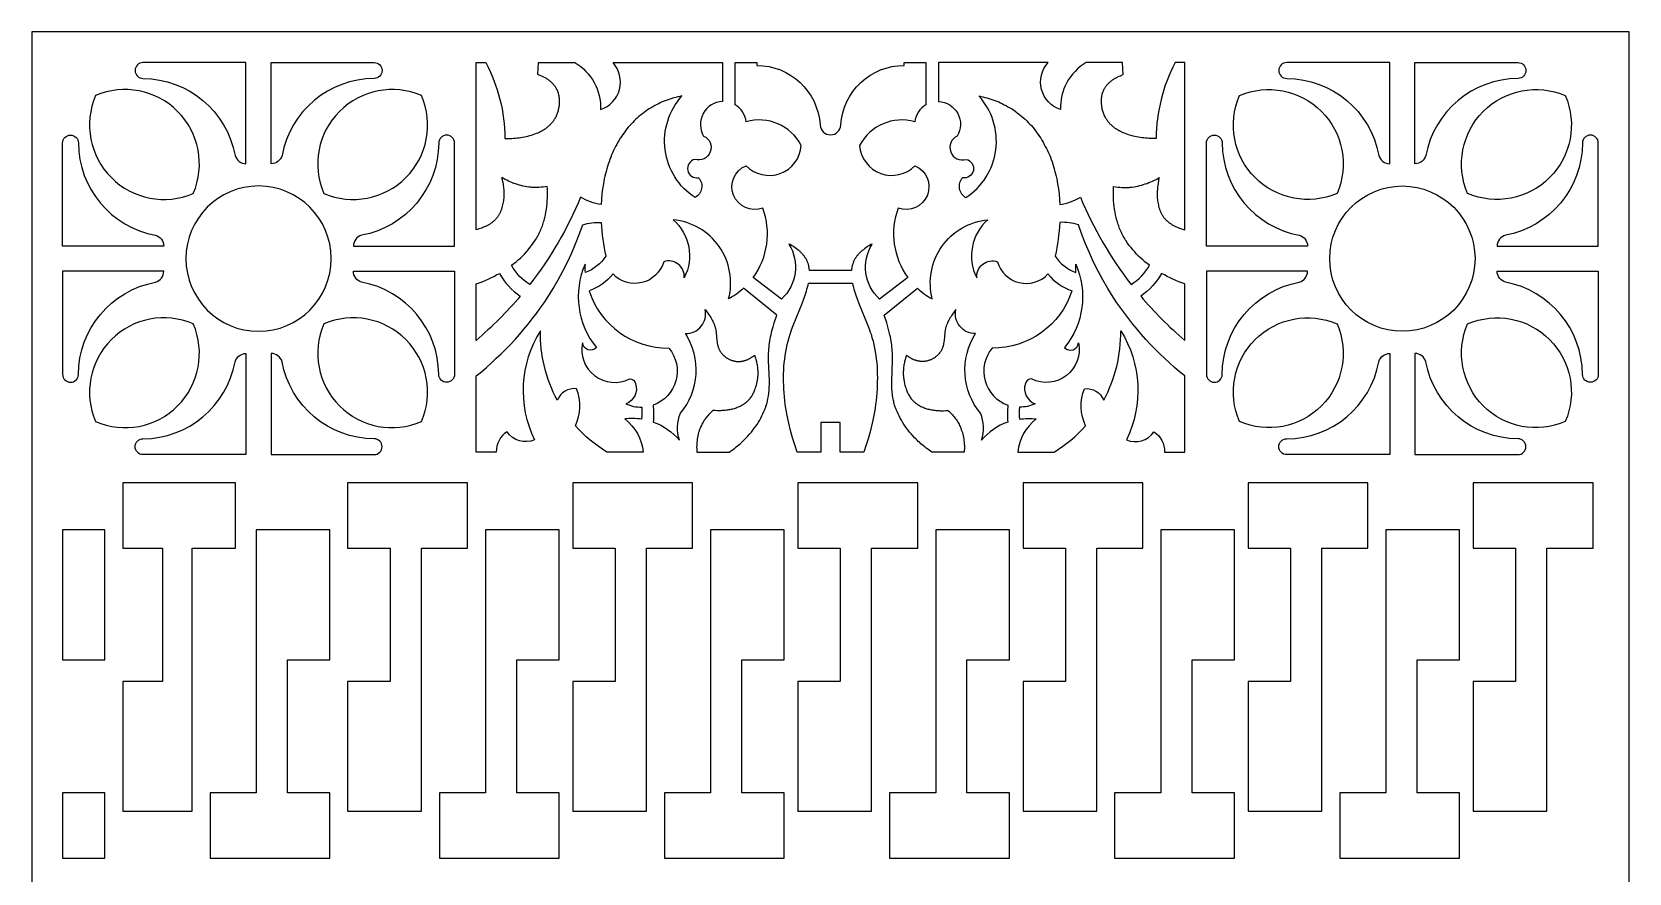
# Model space of a CAD drawing. Extents: x 53 to 1093, y 55 to 2148.
# Drawn here: x 53 to 1093, y 1601 to 2148 of the extents above; entities that cross this region are included whole.
import ezdxf

# ---------------------------------------------------------------- set-up
doc = ezdxf.new("R2010")
doc.units = 0
doc.layers.add('LAYER_01', color=7, linetype='CONTINUOUS')

msp = doc.modelspace()

# ---------------------------------------------------------------- linework, layer by layer
at = {"layer": 'LAYER_01'}
msp.add_line((1020.9, 2128.2), (1020.9, 2128.2), dxfattribs=at)
for points in [[(53.2, 54.9), (1093.2, 54.9), (1093.2, 2148.2), (53.2, 2148.2)], [(551.5, 1874.7), (550, 1879.3), (548.5, 1883.9), (547.2, 1888.7), (546, 1893.5), (545, 1898.4), (544.6, 1900.8), (544.2, 1903.3), (543.8, 1905.7), (543.5, 1908.2), (543.3, 1910.7), (543, 1913.2), (542.9, 1915.6), (542.8, 1918.1), (542.7, 1920.6), (542.7, 1923), (542.7, 1925.5), (542.8, 1927.9), (542.9, 1930.4), (543.1, 1932.8), (543.4, 1935.2), (543.7, 1937.6), (544.1, 1939.9), (544.5, 1942.3), (545, 1944.6), (545.6, 1946.9), (546.2, 1949.2), (546.9, 1951.4), (547.3, 1952.8), (547.8, 1954.3), (548.9, 1957.1), (554.8, 1971.4), (555.9, 1974.4), (556.8, 1976.9), (557.6, 1979.4), (557.9, 1980.7), (558.3, 1982), (558.6, 1983.3), (558.9, 1984.6), (587.6, 1984.6), (587.8, 1983.3), (588.1, 1982), (588.5, 1980.7), (588.9, 1979.4), (589.7, 1976.9), (590.5, 1974.4), (591.7, 1971.4), (597.5, 1957.1), (598.6, 1954.3), (599.1, 1952.8), (599.6, 1951.4), (600.2, 1949.2), (600.9, 1946.9), (601.4, 1944.6), (601.9, 1942.3), (602.4, 1939.9), (602.7, 1937.6), (603, 1935.2), (603.3, 1932.8), (603.5, 1930.4), (603.6, 1927.9), (603.7, 1925.5), (603.8, 1923), (603.7, 1920.6), (603.7, 1918.1), (603.6, 1915.6), (603.4, 1913.2), (603.2, 1910.7), (602.9, 1908.2), (602.6, 1905.7), (602.3, 1903.3), (601.9, 1900.8), (601.4, 1898.4), (600.4, 1893.5), (599.2, 1888.7), (597.9, 1883.9), (596.5, 1879.3), (594.9, 1874.7), (579.6, 1874.7), (579.6, 1893.9), (566.9, 1893.9), (566.9, 1874.7)], [(138.3, 1725.4), (112.3, 1725.4), (112.3, 1640.9), (157.5, 1640.9), (157.5, 1812.2), (185.8, 1812.2), (185.8, 1854.7), (112.3, 1854.7), (112.3, 1812.2), (138.3, 1812.2)], [(286.5, 1725.4), (258.8, 1725.4), (258.8, 1640.9), (306.8, 1640.9), (306.8, 1812.2), (336.9, 1812.2), (336.9, 1854.7), (258.8, 1854.7), (258.8, 1812.2), (286.5, 1812.2)], [(433, 1725.4), (405.4, 1725.4), (405.4, 1640.9), (453.4, 1640.9), (453.4, 1812.2), (483.4, 1812.2), (483.4, 1854.7), (405.4, 1854.7), (405.4, 1812.2), (433, 1812.2)], [(579.6, 1725.4), (552, 1725.4), (552, 1640.9), (600, 1640.9), (600, 1812.2), (630, 1812.2), (630, 1854.7), (552, 1854.7), (552, 1812.2), (579.6, 1812.2)], [(726.2, 1725.4), (698.6, 1725.4), (698.6, 1640.9), (746.6, 1640.9), (746.6, 1812.2), (776.6, 1812.2), (776.6, 1854.7), (698.6, 1854.7), (698.6, 1812.2), (726.2, 1812.2)], [(872.8, 1725.4), (845.2, 1725.4), (845.2, 1640.9), (893.2, 1640.9), (893.2, 1812.2), (923.2, 1812.2), (923.2, 1854.7), (845.2, 1854.7), (845.2, 1812.2), (872.8, 1812.2)], [(1019.3, 1725.4), (991.7, 1725.4), (991.7, 1640.9), (1039.7, 1640.9), (1039.7, 1812.2), (1069.8, 1812.2), (1069.8, 1854.7), (991.7, 1854.7), (991.7, 1812.2), (1019.3, 1812.2)], [(73.2, 1739.5), (100.6, 1739.5), (100.6, 1824.1), (73.2, 1824.1)], [(219.6, 1739.5), (247.2, 1739.5), (247.2, 1824.1), (199.2, 1824.1), (199.2, 1652.8), (169.2, 1652.8), (169.2, 1610.3), (247.2, 1610.3), (247.2, 1652.8), (219.6, 1652.8)], [(368.9, 1739.5), (396.5, 1739.5), (396.5, 1824.1), (348.5, 1824.1), (348.5, 1652.8), (318.5, 1652.8), (318.5, 1610.3), (396.5, 1610.3), (396.5, 1652.8), (368.9, 1652.8)], [(515.5, 1739.5), (543.1, 1739.5), (543.1, 1824.1), (495.1, 1824.1), (495.1, 1652.8), (465.1, 1652.8), (465.1, 1610.3), (543.1, 1610.3), (543.1, 1652.8), (515.5, 1652.8)], [(662.1, 1739.5), (689.7, 1739.5), (689.7, 1824.1), (641.7, 1824.1), (641.7, 1652.8), (611.7, 1652.8), (611.7, 1610.3), (689.7, 1610.3), (689.7, 1652.8), (662.1, 1652.8)], [(808.7, 1739.5), (836.3, 1739.5), (836.3, 1824.1), (788.3, 1824.1), (788.3, 1652.8), (758.2, 1652.8), (758.2, 1610.3), (836.3, 1610.3), (836.3, 1652.8), (808.7, 1652.8)], [(955.2, 1739.5), (982.8, 1739.5), (982.8, 1824.1), (934.8, 1824.1), (934.8, 1652.8), (904.8, 1652.8), (904.8, 1610.3), (982.8, 1610.3), (982.8, 1652.8), (955.2, 1652.8)], [(73.2, 1652.8), (73.2, 1610.3), (100.6, 1610.3), (100.6, 1652.8)]]:
    msp.add_lwpolyline(points, close=True, dxfattribs=at)
for points in [[(125.5, 2128.2, 0.997628), (125.5, 2117.9, -0.360245), (185.5, 2067.7, 0.326102), (192.6, 2062.3), (192.6, 2128.2)], [(276.1, 2128.2, -0.997628), (276.1, 2117.9, 0.360245), (216.1, 2067.7, -0.326102), (209, 2062.3), (209, 2128.2)], [(406.7, 2128.2, -0.275845), (423.5, 2097.6, 0.540084), (431.6, 2128.2), (502.9, 2128.2), (502.9, 2102.9, 0.564092), (490.6, 2080.4, -0.94847), (484.9, 2065.2, 0.988128), (487.3, 2053.3, -0.486752), (485, 2040.3, -0.459385), (476.5, 2106.5), (475.2, 2106.2), (473.9, 2105.9), (472.6, 2105.6), (471.3, 2105.3), (470, 2104.9), (468.7, 2104.5), (467.5, 2104), (466.2, 2103.6), (464.9, 2103.1), (463.7, 2102.6), (462.4, 2102), (461.2, 2101.4), (460, 2100.8), (458.8, 2100.2), (457.6, 2099.5), (456.4, 2098.8), (455.2, 2098.1), (454.1, 2097.4), (453, 2096.6), (451.8, 2095.8), (450.7, 2094.9), (449.6, 2094.1), (448.5, 2093.2), (447.5, 2092.2), (446.4, 2091.3), (445.4, 2090.3), (444.4, 2089.3), (443.4, 2088.2), (442.5, 2087.2), (441.5, 2086.1), (440.6, 2085), (439.7, 2083.8), (438.8, 2082.6), (438, 2081.4), (437.1, 2080.2), (436.3, 2079), (435.5, 2077.7), (434.8, 2076.4), (434, 2075), (433.3, 2073.7), (432.6, 2072.3), (431.9, 2070.9), (431.3, 2069.5), (430.7, 2068.1), (430.1, 2066.6), (429.5, 2065.1), (429, 2063.6), (428.5, 2062.1), (428, 2060.6), (427.5, 2059), (427.1, 2057.4), (426.7, 2055.9), (426.3, 2054.3), (425.9, 2052.6), (425.3, 2049.4), (424.8, 2046), (424.4, 2042.7), (424.1, 2039.2), (423.9, 2035.8, -0.099353), (410.5, 2040.6, -0.068257), (377.4, 1983.8, -0.13758), (365.5, 1996.3), (367, 1997.4), (368.5, 1998.6), (369.9, 1999.8), (371.3, 2001), (372.6, 2002.3), (373.9, 2003.6), (375.2, 2005), (376.4, 2006.3), (377.5, 2007.8), (378.6, 2009.2), (379.7, 2010.7), (380.7, 2012.2), (381.2, 2012.9), (381.7, 2013.7), (382.1, 2014.5), (382.6, 2015.3), (383, 2016.1), (383.4, 2016.9), (383.8, 2017.7), (384.2, 2018.5), (384.5, 2019.3), (384.9, 2020.2), (385.2, 2021), (385.6, 2021.9), (385.9, 2022.8), (386.2, 2023.7), (386.4, 2024.6), (386.7, 2025.5), (387.2, 2027.3), (387.6, 2029.1), (387.9, 2030.9), (388.2, 2032.8), (388.5, 2034.6), (388.7, 2036.5), (388.8, 2038.3), (388.9, 2040.2), (388.9, 2042.1), (389, 2043.9), (388.9, 2045.8), (388.8, 2047.6), (387.5, 2047.4), (386.2, 2047.2), (384.8, 2047.1), (383.5, 2047), (382.1, 2046.9), (380.8, 2046.9), (380.1, 2047), (379.4, 2047), (378.7, 2047), (378, 2047.1), (376.8, 2047.2), (375.5, 2047.4), (374.3, 2047.6), (373.1, 2047.8), (371.8, 2048.1), (370.6, 2048.4), (369.4, 2048.8), (368.2, 2049.2), (367, 2049.6), (365.8, 2050.1), (364.7, 2050.6), (363.5, 2051.1), (362.4, 2051.6), (361.3, 2052.2), (360.2, 2052.8), (359.1, 2053.5), (359.3, 2052.6), (359.5, 2051.8), (359.7, 2050.9), (359.8, 2050.1), (360, 2049.2), (360.1, 2048.3), (360.2, 2047.4), (360.3, 2046.5), (360.4, 2045.5), (360.4, 2044.6), (360.5, 2043.7), (360.5, 2042.8), (360.5, 2041.9), (360.4, 2040.9), (360.4, 2040), (360.3, 2039.1), (360.2, 2038.2), (360.1, 2037.3), (359.9, 2036.4), (359.7, 2035.6), (359.5, 2034.7), (359.3, 2033.8), (359.2, 2033.4), (359, 2033), (358.9, 2032.6), (358.7, 2032.2), (358.6, 2031.8), (358.4, 2031.4), (358.3, 2031), (358.1, 2030.6), (357.9, 2030.2), (357.7, 2029.8), (357.5, 2029.5), (357.3, 2029.1), (357.1, 2028.7), (356.8, 2028.4), (356.6, 2028), (356.4, 2027.7), (356.1, 2027.3), (355.8, 2027), (355.6, 2026.7), (355.3, 2026.4), (355, 2026), (354.7, 2025.7), (354.4, 2025.4), (354, 2025.1), (353.7, 2024.8), (353.3, 2024.5), (353, 2024.2), (352.6, 2023.9), (352.2, 2023.7), (351.9, 2023.4), (351.5, 2023.2), (351.1, 2022.9), (350.7, 2022.7), (350.3, 2022.4), (349.9, 2022.2), (349.5, 2022), (348.6, 2021.6), (347.8, 2021.2), (346.9, 2020.8), (346.1, 2020.5), (345.2, 2020.2), (344.3, 2019.9), (343.4, 2019.6), (342.5, 2019.4), (342.5, 2128.2), (348.8, 2128.2, -0.118896), (361.2, 2078.9), (363.4, 2078.9), (364.5, 2078.9), (365.7, 2078.9), (366.9, 2079), (368, 2079.1), (369.2, 2079.2), (370.4, 2079.3), (371.5, 2079.5), (372.7, 2079.7), (373.9, 2079.9), (375.1, 2080.1), (376.2, 2080.4), (377.4, 2080.7), (378.5, 2081), (379.6, 2081.4), (380.7, 2081.8), (381.8, 2082.2), (382.9, 2082.6), (383.4, 2082.9), (383.9, 2083.1), (384.4, 2083.4), (385, 2083.7), (385.5, 2083.9), (385.9, 2084.2), (386.4, 2084.5), (386.9, 2084.8), (387.4, 2085.1), (387.8, 2085.4), (388.3, 2085.8), (388.7, 2086.1), (389.2, 2086.5), (389.6, 2086.8), (390, 2087.2), (390.4, 2087.6), (390.8, 2087.9), (391.2, 2088.3), (391.6, 2088.7), (391.9, 2089.2), (392.3, 2089.6), (392.6, 2090), (393, 2090.5), (393.3, 2090.9), (393.6, 2091.4), (393.9, 2091.9), (394.2, 2092.4), (394.5, 2093), (394.8, 2093.6), (395, 2094.2), (395.3, 2094.8), (395.5, 2095.4), (395.7, 2096), (395.9, 2096.6), (396.1, 2097.3), (396.2, 2097.9), (396.4, 2098.5), (396.5, 2099.2), (396.6, 2099.8), (396.7, 2100.5), (396.7, 2101.1), (396.8, 2101.8), (396.8, 2102.4), (396.8, 2103.1), (396.8, 2103.7), (396.8, 2104.4), (396.7, 2105), (396.6, 2105.7), (396.5, 2106.3), (396.5, 2106.6), (396.4, 2106.9), (396.3, 2107.2), (396.3, 2107.5), (396.2, 2107.8), (396.1, 2108.2), (396, 2108.5), (395.9, 2108.8), (395.8, 2109), (395.7, 2109.3), (395.6, 2109.6), (395.5, 2109.9), (395.4, 2110.2), (395.2, 2110.5), (395.1, 2110.8), (394.9, 2111), (394.8, 2111.3), (394.6, 2111.6), (394.4, 2112), (394.2, 2112.4), (393.9, 2112.7), (393.6, 2113.1), (393.3, 2113.5), (393, 2113.8), (392.7, 2114.2), (392.4, 2114.5), (392, 2114.9), (391.7, 2115.2), (391.4, 2115.5), (391, 2115.8), (390.6, 2116.1), (390.3, 2116.4), (389.9, 2116.7), (389.5, 2117), (389.1, 2117.2), (388.7, 2117.5), (388.3, 2117.8), (387.9, 2118), (387.5, 2118.3), (387, 2118.5), (386.2, 2118.9), (385.3, 2119.3), (384.5, 2119.7), (383.6, 2120.1), (382.7, 2120.4), (383.1, 2128.2)], [(525.2, 2126.4, -0.39682), (566.4, 2087.6, 0.941966), (580, 2087.6, -0.39682), (621.2, 2126.4), (621.2, 2128.2), (635.4, 2128.2), (635.4, 2100.8, 0.234565), (628.1, 2089.7, 0.355109), (592.2, 2074.3, 0.647184), (628.2, 2061.1, -0.982849), (617.3, 2033.5, 0.252087), (623.6, 1988.3), (605.1, 1974.3, -0.363304), (600.4, 2010.1), (599.5, 2009.7), (598.7, 2009.2), (597.8, 2008.7), (597, 2008.2), (596.2, 2007.6), (595.4, 2007), (594.6, 2006.4), (593.8, 2005.8), (593.4, 2005.5), (593.1, 2005.2), (592.7, 2004.8), (592.4, 2004.5), (592, 2004.2), (591.7, 2003.8), (591.4, 2003.5), (591, 2003.1), (590.7, 2002.7), (590.4, 2002.4), (590.1, 2002), (589.9, 2001.6), (589.6, 2001.2), (589.4, 2000.8), (589.1, 2000.4), (588.9, 2000), (588.7, 1999.6), (588.5, 1999.2), (588.3, 1998.7), (588.1, 1998.3), (587.9, 1997.9), (587.8, 1997.4), (587.7, 1997), (587.5, 1996.5), (587.4, 1996.1), (587.3, 1995.6), (587.2, 1995.2), (587.1, 1994.7), (587.1, 1994.2), (587, 1993.8), (587, 1993.3), (586.9, 1992.8), (559.5, 1992.8), (559.5, 1993.3), (559.4, 1993.8), (559.4, 1994.2), (559.3, 1994.7), (559.2, 1995.2), (559.1, 1995.6), (559, 1996.1), (558.9, 1996.5), (558.8, 1997), (558.6, 1997.4), (558.5, 1997.9), (558.3, 1998.3), (558.1, 1998.7), (558, 1999.2), (557.8, 1999.6), (557.5, 2000), (557.3, 2000.4), (557.1, 2000.8), (556.8, 2001.2), (556.6, 2001.6), (556.3, 2002), (556, 2002.4), (555.7, 2002.7), (555.4, 2003.1), (555.1, 2003.5), (554.8, 2003.8), (554.4, 2004.2), (554.1, 2004.5), (553.7, 2004.8), (553.4, 2005.2), (553, 2005.5), (552.6, 2005.8), (551.9, 2006.4), (551.1, 2007), (550.3, 2007.6), (549.4, 2008.2), (548.6, 2008.7), (547.8, 2009.2), (546.9, 2009.7), (546.1, 2010.1, -0.363304), (541.3, 1974.3), (522.9, 1988.3, 0.252087), (529.1, 2033.5, -0.982849), (518.2, 2061.1, 0.647184), (554.2, 2074.3, 0.355109), (518.3, 2089.7, 0.234565), (511.1, 2100.8), (511.1, 2128.2), (525.2, 2128.2)], [(655.8, 2080.4, 0.94847), (661.6, 2065.2, -0.988128), (659.1, 2053.3, 0.486752), (661.4, 2040.3, 0.459385), (669.9, 2106.5), (671.2, 2106.2), (672.5, 2105.9), (673.8, 2105.6), (675.1, 2105.3), (676.4, 2104.9), (677.7, 2104.5), (679, 2104), (680.2, 2103.6), (681.5, 2103.1), (682.8, 2102.6), (684, 2102), (685.2, 2101.4), (686.4, 2100.8), (687.6, 2100.2), (688.8, 2099.5), (690, 2098.8), (691.2, 2098.1), (692.3, 2097.4), (693.5, 2096.6), (694.6, 2095.8), (695.7, 2094.9), (696.8, 2094.1), (697.9, 2093.2), (698.9, 2092.2), (700, 2091.3), (701, 2090.3), (702, 2089.3), (703, 2088.2), (704, 2087.2), (704.9, 2086.1), (705.8, 2085), (706.7, 2083.8), (707.6, 2082.6), (708.5, 2081.4), (709.3, 2080.2), (710.1, 2079), (710.9, 2077.7), (711.7, 2076.4), (712.4, 2075), (713.1, 2073.7), (713.8, 2072.3), (714.5, 2070.9), (715.1, 2069.5), (715.8, 2068.1), (716.4, 2066.6), (716.9, 2065.1), (717.5, 2063.6), (718, 2062.1), (718.5, 2060.6), (718.9, 2059), (719.4, 2057.4), (719.8, 2055.9), (720.1, 2054.3), (720.5, 2052.6), (721.1, 2049.4), (721.6, 2046), (722.1, 2042.7), (722.4, 2039.2), (722.6, 2035.8, 0.099353), (736, 2040.6, 0.068257), (769, 1983.8, 0.13758), (780.9, 1996.3), (779.4, 1997.4), (778, 1998.6), (776.5, 1999.8), (775.2, 2001), (773.8, 2002.3), (772.5, 2003.6), (771.3, 2005), (770.1, 2006.3), (768.9, 2007.8), (767.8, 2009.2), (766.7, 2010.7), (765.7, 2012.2), (765.2, 2012.9), (764.8, 2013.7), (764.3, 2014.5), (763.9, 2015.3), (763.4, 2016.1), (763, 2016.9), (762.6, 2017.7), (762.3, 2018.5), (761.9, 2019.3), (761.5, 2020.2), (761.2, 2021), (760.9, 2021.9), (760.6, 2022.8), (760.3, 2023.7), (760, 2024.6), (759.7, 2025.5), (759.3, 2027.3), (758.9, 2029.1), (758.5, 2030.9), (758.2, 2032.8), (758, 2034.6), (757.8, 2036.5), (757.6, 2038.3), (757.5, 2040.2), (757.5, 2042.1), (757.5, 2043.9), (757.5, 2045.8), (757.6, 2047.6), (758.9, 2047.4), (760.3, 2047.2), (761.6, 2047.1), (763, 2047), (764.3, 2046.9), (765.7, 2046.9), (766.4, 2047), (767, 2047), (767.7, 2047), (768.4, 2047.1), (769.6, 2047.2), (770.9, 2047.4), (772.1, 2047.6), (773.4, 2047.8), (774.6, 2048.1), (775.8, 2048.4), (777, 2048.8), (778.2, 2049.2), (779.4, 2049.6), (780.6, 2050.1), (781.8, 2050.6), (782.9, 2051.1), (784.1, 2051.6), (785.2, 2052.2), (786.3, 2052.8), (787.3, 2053.5), (787.1, 2052.6), (786.9, 2051.8), (786.8, 2050.9), (786.6, 2050.1), (786.5, 2049.2), (786.3, 2048.3), (786.2, 2047.4), (786.1, 2046.5), (786.1, 2045.5), (786, 2044.6), (786, 2043.7), (786, 2042.8), (786, 2041.9), (786, 2040.9), (786, 2040), (786.1, 2039.1), (786.2, 2038.2), (786.4, 2037.3), (786.5, 2036.4), (786.7, 2035.6), (786.9, 2034.7), (787.1, 2033.8), (787.3, 2033.4), (787.4, 2033), (787.5, 2032.6), (787.7, 2032.2), (787.8, 2031.8), (788, 2031.4), (788.2, 2031), (788.4, 2030.6), (788.5, 2030.2), (788.7, 2029.8), (788.9, 2029.5), (789.2, 2029.1), (789.4, 2028.7), (789.6, 2028.4), (789.8, 2028), (790.1, 2027.7), (790.3, 2027.3), (790.6, 2027), (790.9, 2026.7), (791.1, 2026.4), (791.4, 2026), (791.8, 2025.7), (792.1, 2025.4), (792.4, 2025.1), (792.8, 2024.8), (793.1, 2024.5), (793.5, 2024.2), (793.8, 2023.9), (794.2, 2023.7), (794.6, 2023.4), (795, 2023.2), (795.3, 2022.9), (795.7, 2022.7), (796.1, 2022.4), (796.5, 2022.2), (797, 2022), (797.8, 2021.6), (798.6, 2021.2), (799.5, 2020.8), (800.4, 2020.5), (801.2, 2020.2), (802.1, 2019.9), (803, 2019.6), (803.9, 2019.4), (803.9, 2128.2), (797.6, 2128.2, 0.118896), (785.3, 2078.9), (783, 2078.9), (781.9, 2078.9), (780.7, 2078.9), (779.6, 2079), (778.4, 2079.1), (777.2, 2079.2), (776.1, 2079.3), (774.9, 2079.5), (773.7, 2079.7), (772.5, 2079.9), (771.4, 2080.1), (770.2, 2080.4), (769.1, 2080.7), (767.9, 2081), (766.8, 2081.4), (765.7, 2081.8), (764.6, 2082.2), (763.5, 2082.6), (763, 2082.9), (762.5, 2083.1), (762, 2083.4), (761.5, 2083.7), (761, 2083.9), (760.5, 2084.2), (760, 2084.5), (759.5, 2084.8), (759.1, 2085.1), (758.6, 2085.4), (758.1, 2085.8), (757.7, 2086.1), (757.3, 2086.5), (756.8, 2086.8), (756.4, 2087.2), (756, 2087.6), (755.6, 2087.9), (755.2, 2088.3), (754.9, 2088.7), (754.5, 2089.2), (754.1, 2089.6), (753.8, 2090), (753.5, 2090.5), (753.2, 2090.9), (752.9, 2091.4), (752.6, 2091.9), (752.2, 2092.4), (752, 2093), (751.7, 2093.6), (751.4, 2094.2), (751.2, 2094.8), (750.9, 2095.4), (750.7, 2096), (750.5, 2096.6), (750.4, 2097.3), (750.2, 2097.9), (750.1, 2098.5), (749.9, 2099.2), (749.8, 2099.8), (749.8, 2100.5), (749.7, 2101.1), (749.6, 2101.8), (749.6, 2102.4), (749.6, 2103.1), (749.6, 2103.7), (749.7, 2104.4), (749.7, 2105), (749.8, 2105.7), (749.9, 2106.3), (750, 2106.6), (750, 2106.9), (750.1, 2107.2), (750.2, 2107.5), (750.2, 2107.8), (750.3, 2108.2), (750.4, 2108.5), (750.5, 2108.8), (750.6, 2109), (750.7, 2109.3), (750.8, 2109.6), (751, 2109.9), (751.1, 2110.2), (751.2, 2110.5), (751.3, 2110.8), (751.5, 2111), (751.6, 2111.3), (751.8, 2111.6), (752, 2112), (752.3, 2112.4), (752.5, 2112.7), (752.8, 2113.1), (753.1, 2113.5), (753.4, 2113.8), (753.7, 2114.2), (754.1, 2114.5), (754.4, 2114.9), (754.7, 2115.2), (755.1, 2115.5), (755.4, 2115.8), (755.8, 2116.1), (756.2, 2116.4), (756.6, 2116.7), (756.9, 2117), (757.3, 2117.2), (757.7, 2117.5), (758.1, 2117.8), (758.6, 2118), (759, 2118.3), (759.4, 2118.5), (760.2, 2118.9), (761.1, 2119.3), (762, 2119.7), (762.8, 2120.1), (763.7, 2120.4), (763.3, 2128.2), (739.7, 2128.2, 0.275845), (723, 2097.6, -0.540084), (714.9, 2128.2), (643.6, 2128.2), (643.6, 2102.9, -0.564092)], [(870.3, 2128.2, 0.997628), (870.3, 2117.9, -0.360245), (930.3, 2067.7, 0.326102), (937.4, 2062.3), (937.4, 2128.2)], [(1020.9, 2128.2, -0.997628), (1020.9, 2117.9, 0.360245), (960.9, 2067.7, -0.326102), (953.8, 2062.3), (953.8, 2128.2)], [(158.3, 2043.1, 0.678765), (94.7, 2106.7, 0.678765)], [(243.3, 2043.1, 0.678765), (306.9, 2106.7, 0.678765)], [(903.1, 2043.1, -0.678765), (839.5, 2106.7, -0.678765)], [(988.1, 2043.1, -0.678765), (1051.7, 2106.7, -0.678765)], [(73.2, 2075.9, -0.997628), (83.5, 2075.9, 0.360245), (133.7, 2015.8, -0.326102), (139.1, 2008.8), (73.2, 2008.8)], [(328.4, 2075.9, 0.997628), (318.1, 2075.9, -0.360245), (267.9, 2015.8, 0.326102), (262.5, 2008.8), (328.4, 2008.8)], [(818, 2075.9, -0.997628), (828.3, 2075.9, 0.360245), (878.5, 2015.8, -0.326102), (883.9, 2008.8), (818, 2008.8)], [(1073.2, 2075.9, 0.997628), (1062.9, 2075.9, -0.360245), (1012.7, 2015.8, 0.326102), (1007.3, 2008.8), (1073.2, 2008.8)], [(342.5, 1924.3), (345.9, 1927), (349.2, 1929.8), (352.4, 1932.7), (355.6, 1935.7), (358.8, 1938.7), (361.9, 1941.7), (364.9, 1944.8), (367.8, 1948), (370.7, 1951.3), (373.6, 1954.6), (376.3, 1957.9), (379, 1961.3), (381.7, 1964.8), (384.2, 1968.3), (386.7, 1971.9), (389.1, 1975.5), (392.6, 1981.1), (395.9, 1986.8), (399, 1992.5), (401.9, 1998.4), (404.7, 2004.3), (407.2, 2010.3), (409.6, 2016.4), (411.9, 2022.6, -0.086432), (423.9, 2024.2, 0.039157), (426.9, 2002.2, -0.153348), (413.6, 1991.5, -0.025688), (413.4, 1997, 0.28085), (420.8, 1942.7, -0.642733), (411.7, 1945.8, 0.629811), (442.3, 1922.3, -0.363023), (446.3, 1919.2, -0.402809), (440, 1906.1, 0.113354), (450.3, 1903.9, -0.025939), (450.2, 1896.1, 0.069099), (439.2, 1896.2, -0.206522), (451.3, 1874.7), (427.5, 1874.7, -0.07393), (407.1, 1891.8, 0.210134), (407.8, 1915.9, 0.336807), (395.4, 1908.5, -0.131033), (384.3, 1953.7, 0.259959), (380.5, 1882.6, -0.35958), (362.6, 1887.9, 0.256965), (355.6, 1874.7), (342.5, 1874.7)], [(506.9, 1974.4, 0.460369), (470.8, 2025.9, -0.342876), (478, 1988.2, 0.531281), (464.6, 1998.6, -0.58307), (431.6, 1990.6, -0.140169), (416, 1979.6, 0.329776), (468, 1942.4, -0.522557), (457.7, 1905.2, -0.03112), (457.8, 1894.2, -0.131593), (474.9, 1882.4, -0.186173), (475.5, 1899.9, 0.327064), (478.8, 1951.8, 0.487484), (491.6, 1967.5), (492.7, 1966), (493.7, 1964.5), (494.3, 1963.7), (494.8, 1963), (495.3, 1962.2), (495.7, 1961.4), (496.2, 1960.6), (496.6, 1959.8), (497, 1958.9), (497.2, 1958.5), (497.4, 1958.1), (497.5, 1957.7), (497.7, 1957.3), (497.8, 1956.8), (498, 1956.4), (498.1, 1956), (498.2, 1955.5), (498.4, 1955.1), (498.5, 1954.6), (498.5, 1954.2), (498.6, 1953.8), (498.7, 1953), (498.8, 1952.2), (499.3, 1947.3), (499.4, 1946.5), (499.5, 1945.7), (499.5, 1945.3), (499.6, 1944.9), (499.7, 1944.5), (499.8, 1944.1), (499.9, 1943.7), (500, 1943.3), (500.1, 1942.9), (500.3, 1942.6), (500.4, 1942.2), (500.6, 1941.8), (500.7, 1941.5), (500.9, 1941.1), (501.1, 1940.8), (501.2, 1940.5), (501.4, 1940.2), (501.6, 1939.9), (501.9, 1939.6), (502.1, 1939.3), (502.3, 1939), (502.6, 1938.7), (502.8, 1938.4), (503.1, 1938.1), (503.3, 1937.8), (503.6, 1937.6), (503.9, 1937.3), (504.2, 1937.1), (504.5, 1936.8), (504.8, 1936.6), (505.1, 1936.3), (505.4, 1936.1), (505.7, 1935.9), (506.1, 1935.7), (506.4, 1935.5), (506.7, 1935.3), (507.1, 1935.1), (507.4, 1935), (507.8, 1934.8), (508.1, 1934.7), (508.5, 1934.5), (508.8, 1934.4), (509.2, 1934.3), (509.6, 1934.2), (509.9, 1934.1), (510.2, 1934), (510.5, 1933.9), (510.8, 1933.9), (511.1, 1933.8), (511.4, 1933.8), (511.7, 1933.7), (512, 1933.7), (512.3, 1933.7), (512.6, 1933.7), (513, 1933.7), (513.3, 1933.6), (513.6, 1933.7), (513.9, 1933.7), (514.2, 1933.7), (514.5, 1933.7), (514.8, 1933.7), (515.1, 1933.8), (515.4, 1933.8), (515.7, 1933.9), (516.1, 1933.9), (516.4, 1934), (516.7, 1934), (517, 1934.1), (517.3, 1934.2), (517.6, 1934.3), (517.9, 1934.4), (518.2, 1934.5), (518.4, 1934.6), (518.7, 1934.7), (519, 1934.8), (519.3, 1934.9), (519.6, 1935.1), (519.9, 1935.2), (520.2, 1935.4), (520.5, 1935.5), (520.8, 1935.7), (521.1, 1935.8), (521.4, 1936), (521.6, 1936.2), (521.9, 1936.4), (522.2, 1936.6), (522.4, 1936.7), (522.7, 1936.9), (523, 1937.2), (523.2, 1937.4), (523.5, 1937.6), (523.7, 1937.8), (524, 1937.1), (524.2, 1936.4), (524.4, 1935.7), (524.6, 1935), (524.8, 1934.3), (525, 1933.6), (525.1, 1932.9), (525.3, 1932.2), (525.4, 1931.5), (525.5, 1930.7), (525.6, 1930), (525.7, 1929.3), (525.7, 1928.5), (525.8, 1927.8), (525.8, 1927.1), (525.8, 1926.3), (525.8, 1925.6), (525.8, 1925), (525.8, 1924.3), (525.7, 1923.6), (525.6, 1923), (525.6, 1922.3), (525.5, 1921.6), (525.4, 1921), (525.3, 1920.3), (525.1, 1919.6), (525, 1919), (524.8, 1918.3), (524.6, 1917.6), (524.4, 1917), (524.2, 1916.4), (524, 1915.7), (523.8, 1915.1), (523.5, 1914.5), (523.3, 1913.9), (523, 1913.3), (522.7, 1912.7), (522.4, 1912.1), (522.1, 1911.5), (521.7, 1911), (521.4, 1910.4), (521, 1909.9), (520.6, 1909.4), (520.2, 1908.9), (520, 1908.7), (519.8, 1908.4), (519.6, 1908.2), (519.3, 1908), (519.1, 1907.7), (518.9, 1907.5), (518.7, 1907.3), (518.4, 1907.1), (518.2, 1906.9), (517.9, 1906.6), (517.6, 1906.4), (517.3, 1906.2), (517.1, 1906), (516.8, 1905.8), (516.5, 1905.6), (516.2, 1905.4), (515.9, 1905.3), (515.6, 1905.1), (515.3, 1904.9), (515, 1904.7), (514.4, 1904.4), (513.7, 1904.1), (513.1, 1903.8), (512.4, 1903.6), (511.8, 1903.3), (511.1, 1903.1), (510.4, 1902.9), (509.7, 1902.7), (509, 1902.5), (508.3, 1902.4), (507.6, 1902.2), (506.8, 1902.1), (506.1, 1902), (505.4, 1901.9), (504.7, 1901.8), (503.9, 1901.7), (503.2, 1901.7), (502.5, 1901.7), (501.7, 1901.6), (501, 1901.6), (500.3, 1901.6), (499.5, 1901.6), (498.1, 1901.7), (496.7, 1901.8), (496.1, 1901.3), (495.5, 1900.7), (494.9, 1900.1), (494.4, 1899.5), (493.8, 1898.9), (493.3, 1898.3), (492.7, 1897.6), (492.2, 1897), (491.7, 1896.3), (491.3, 1895.6), (490.8, 1894.9), (490.4, 1894.2), (489.9, 1893.5), (489.5, 1892.8), (489.2, 1892), (488.8, 1891.3), (488.6, 1890.8), (488.4, 1890.3), (488.2, 1889.8), (488, 1889.3), (487.8, 1888.8), (487.7, 1888.3), (487.5, 1887.8), (487.3, 1887.3), (487.1, 1886.3), (486.8, 1885.2), (486.6, 1884.2), (486.4, 1883.2), (486.3, 1882.1), (486.2, 1881), (486.1, 1880), (486.1, 1878.9), (486, 1877.9), (486.1, 1876.8), (486.1, 1875.7), (486.2, 1874.7), (507.2, 1874.7), (508.1, 1875.3), (509.1, 1875.9), (510, 1876.6), (510.9, 1877.3), (511.8, 1878), (512.6, 1878.7), (513.5, 1879.4), (514.3, 1880.1), (515.2, 1880.8), (516, 1881.6), (516.8, 1882.4), (517.6, 1883.2), (518.4, 1884), (519.2, 1884.8), (520.7, 1886.5), (521.7, 1887.7), (522.7, 1888.9), (523.6, 1890.2), (524.5, 1891.5), (525.4, 1892.7), (526.3, 1894.1), (527.1, 1895.4), (527.8, 1896.8), (528.6, 1898.2), (529.2, 1899.5), (529.9, 1901), (530.5, 1902.4), (530.7, 1903.1), (531, 1903.8), (531.2, 1904.6), (531.5, 1905.3), (531.7, 1906), (531.9, 1906.8), (532.1, 1907.5), (532.3, 1908.2), (532.5, 1909.3), (532.7, 1910.3), (532.8, 1911.4), (533, 1912.5), (533.1, 1913.5), (533.2, 1914.6), (533.3, 1915.7), (533.3, 1916.8), (533.4, 1918.9), (533.4, 1921.1), (532.9, 1934.2), (532.9, 1936.4), (532.9, 1938.6), (533, 1940.8), (533.1, 1941.9), (533.2, 1943), (533.3, 1944.3), (533.5, 1945.6), (533.7, 1947), (534, 1948.3), (534.2, 1949.6), (534.5, 1950.9), (535.1, 1953.6), (535.9, 1956.2), (536.6, 1958.8), (538.3, 1963.9), (516.6, 1981.3, -0.062002)], [(639.5, 1974.4, -0.460369), (675.7, 2025.9, 0.342876), (668.4, 1988.2, -0.531281), (681.9, 1998.6, 0.58307), (714.8, 1990.6, 0.140169), (730.4, 1979.6, -0.329776), (678.5, 1942.4, 0.522557), (688.7, 1905.2, 0.03112), (688.6, 1894.2, 0.131593), (671.6, 1882.4, 0.186173), (670.9, 1899.9, -0.327064), (667.7, 1951.8, -0.487484), (654.9, 1967.5), (653.8, 1966), (652.7, 1964.5), (652.2, 1963.7), (651.7, 1963), (651.2, 1962.2), (650.7, 1961.4), (650.3, 1960.6), (649.8, 1959.8), (649.4, 1958.9), (649.3, 1958.5), (649.1, 1958.1), (648.9, 1957.7), (648.7, 1957.3), (648.6, 1956.8), (648.5, 1956.4), (648.3, 1956), (648.2, 1955.5), (648.1, 1955.1), (648, 1954.6), (647.9, 1954.2), (647.8, 1953.8), (647.7, 1953), (647.6, 1952.2), (647.2, 1947.3), (647.1, 1946.5), (647, 1945.7), (646.9, 1945.3), (646.8, 1944.9), (646.7, 1944.5), (646.6, 1944.1), (646.5, 1943.7), (646.4, 1943.3), (646.3, 1942.9), (646.2, 1942.6), (646, 1942.2), (645.9, 1941.8), (645.7, 1941.5), (645.6, 1941.1), (645.4, 1940.8), (645.2, 1940.5), (645, 1940.2), (644.8, 1939.9), (644.6, 1939.6), (644.3, 1939.3), (644.1, 1939), (643.9, 1938.7), (643.6, 1938.4), (643.4, 1938.1), (643.1, 1937.8), (642.8, 1937.6), (642.5, 1937.3), (642.2, 1937.1), (641.9, 1936.8), (641.6, 1936.6), (641.3, 1936.3), (641, 1936.1), (640.7, 1935.9), (640.4, 1935.7), (640, 1935.5), (639.7, 1935.3), (639.4, 1935.1), (639, 1935), (638.7, 1934.8), (638.3, 1934.7), (638, 1934.5), (637.6, 1934.4), (637.2, 1934.3), (636.9, 1934.2), (636.6, 1934.1), (636.3, 1934), (636, 1933.9), (635.7, 1933.9), (635.3, 1933.8), (635, 1933.8), (634.7, 1933.7), (634.4, 1933.7), (634.1, 1933.7), (633.8, 1933.7), (633.5, 1933.7), (633.2, 1933.6), (632.9, 1933.7), (632.5, 1933.7), (632.2, 1933.7), (631.9, 1933.7), (631.6, 1933.7), (631.3, 1933.8), (631, 1933.8), (630.7, 1933.9), (630.4, 1933.9), (630.1, 1934), (629.8, 1934), (629.5, 1934.1), (629.2, 1934.2), (628.9, 1934.3), (628.6, 1934.4), (628.3, 1934.5), (628, 1934.6), (627.7, 1934.7), (627.4, 1934.8), (627.1, 1934.9), (626.8, 1935.1), (626.5, 1935.2), (626.2, 1935.4), (625.9, 1935.5), (625.6, 1935.7), (625.4, 1935.8), (625.1, 1936), (624.8, 1936.2), (624.5, 1936.4), (624.3, 1936.6), (624, 1936.7), (623.7, 1936.9), (623.5, 1937.2), (623.2, 1937.4), (623, 1937.6), (622.7, 1937.8), (622.5, 1937.1), (622.2, 1936.4), (622, 1935.7), (621.8, 1935), (621.6, 1934.3), (621.5, 1933.6), (621.3, 1932.9), (621.2, 1932.2), (621, 1931.5), (620.9, 1930.7), (620.8, 1930), (620.8, 1929.3), (620.7, 1928.5), (620.7, 1927.8), (620.6, 1927.1), (620.6, 1926.3), (620.6, 1925.6), (620.6, 1925), (620.7, 1924.3), (620.7, 1923.6), (620.8, 1923), (620.9, 1922.3), (621, 1921.6), (621.1, 1921), (621.2, 1920.3), (621.3, 1919.6), (621.5, 1919), (621.6, 1918.3), (621.8, 1917.6), (622, 1917), (622.2, 1916.4), (622.4, 1915.7), (622.6, 1915.1), (622.9, 1914.5), (623.2, 1913.9), (623.4, 1913.3), (623.7, 1912.7), (624, 1912.1), (624.4, 1911.5), (624.7, 1911), (625.1, 1910.4), (625.4, 1909.9), (625.8, 1909.4), (626.2, 1908.9), (626.4, 1908.7), (626.7, 1908.4), (626.9, 1908.2), (627.1, 1908), (627.3, 1907.7), (627.5, 1907.5), (627.8, 1907.3), (628, 1907.1), (628.3, 1906.9), (628.5, 1906.6), (628.8, 1906.4), (629.1, 1906.2), (629.4, 1906), (629.7, 1905.8), (629.9, 1905.6), (630.2, 1905.4), (630.5, 1905.3), (630.8, 1905.1), (631.1, 1904.9), (631.4, 1904.7), (632.1, 1904.4), (632.7, 1904.1), (633.3, 1903.8), (634, 1903.6), (634.7, 1903.3), (635.4, 1903.1), (636, 1902.9), (636.7, 1902.7), (637.4, 1902.5), (638.2, 1902.4), (638.9, 1902.2), (639.6, 1902.1), (640.3, 1902), (641.1, 1901.9), (641.8, 1901.8), (642.5, 1901.7), (643.2, 1901.7), (644, 1901.7), (644.7, 1901.6), (645.4, 1901.6), (646.2, 1901.6), (646.9, 1901.6), (648.3, 1901.7), (649.7, 1901.8), (650.3, 1901.3), (650.9, 1900.7), (651.5, 1900.1), (652.1, 1899.5), (652.6, 1898.9), (653.2, 1898.3), (653.7, 1897.6), (654.2, 1897), (654.7, 1896.3), (655.2, 1895.6), (655.6, 1894.9), (656.1, 1894.2), (656.5, 1893.5), (656.9, 1892.8), (657.3, 1892), (657.6, 1891.3), (657.8, 1890.8), (658, 1890.3), (658.2, 1889.8), (658.4, 1889.3), (658.6, 1888.8), (658.8, 1888.3), (658.9, 1887.8), (659.1, 1887.3), (659.4, 1886.3), (659.6, 1885.2), (659.8, 1884.2), (660, 1883.2), (660.1, 1882.1), (660.2, 1881), (660.3, 1880), (660.4, 1878.9), (660.4, 1877.9), (660.4, 1876.8), (660.3, 1875.7), (660.3, 1874.7), (639.2, 1874.7), (638.3, 1875.3), (637.4, 1875.9), (636.5, 1876.6), (635.6, 1877.3), (634.7, 1878), (633.8, 1878.7), (632.9, 1879.4), (632.1, 1880.1), (631.3, 1880.8), (630.4, 1881.6), (629.6, 1882.4), (628.8, 1883.2), (628, 1884), (627.3, 1884.8), (625.8, 1886.5), (624.7, 1887.7), (623.8, 1888.9), (622.8, 1890.2), (621.9, 1891.5), (621, 1892.7), (620.2, 1894.1), (619.4, 1895.4), (618.6, 1896.8), (617.9, 1898.2), (617.2, 1899.5), (616.6, 1901), (616, 1902.4), (615.7, 1903.1), (615.4, 1903.8), (615.2, 1904.6), (615, 1905.3), (614.7, 1906), (614.5, 1906.8), (614.4, 1907.5), (614.2, 1908.2), (614, 1909.3), (613.8, 1910.3), (613.6, 1911.4), (613.5, 1912.5), (613.3, 1913.5), (613.3, 1914.6), (613.2, 1915.7), (613.1, 1916.8), (613.1, 1918.9), (613.1, 1921.1), (613.5, 1934.2), (613.5, 1936.4), (613.5, 1938.6), (613.4, 1940.8), (613.3, 1941.9), (613.2, 1943), (613.1, 1944.3), (612.9, 1945.6), (612.7, 1947), (612.5, 1948.3), (612.2, 1949.6), (611.9, 1950.9), (611.3, 1953.6), (610.6, 1956.2), (609.8, 1958.8), (608.2, 1963.9), (629.8, 1981.3, 0.062002)], [(803.9, 1924.3), (800.5, 1927), (797.2, 1929.8), (794, 1932.7), (790.8, 1935.7), (787.7, 1938.7), (784.6, 1941.7), (781.6, 1944.8), (778.6, 1948), (775.7, 1951.3), (772.9, 1954.6), (770.1, 1957.9), (767.4, 1961.3), (764.8, 1964.8), (762.2, 1968.3), (759.7, 1971.9), (757.3, 1975.5), (753.9, 1981.1), (750.6, 1986.8), (747.5, 1992.5), (744.5, 1998.4), (741.8, 2004.3), (739.2, 2010.3), (736.8, 2016.4), (734.6, 2022.6, 0.086432), (722.5, 2024.2, -0.039157), (719.5, 2002.2, 0.153348), (732.9, 1991.5, 0.025688), (733, 1997, -0.28085), (725.6, 1942.7, 0.642733), (734.7, 1945.8, -0.629811), (704.2, 1922.3, 0.363023), (700.1, 1919.2, 0.402809), (706.4, 1906.1, -0.113354), (696.2, 1903.9, 0.025939), (696.2, 1896.1, -0.069099), (707.2, 1896.2, 0.206522), (695.1, 1874.7), (718.9, 1874.7, 0.07393), (739.3, 1891.8, -0.210134), (738.6, 1915.9, -0.336807), (751.1, 1908.5, 0.131033), (762.2, 1953.7, -0.259959), (765.9, 1882.6, 0.35958), (783.8, 1887.9, -0.256965), (790.8, 1874.7), (803.9, 1874.7)], [(73.2, 1925.3, 0.997628), (83.5, 1925.2, -0.360245), (133.7, 1985.3, 0.326102), (139.1, 1992.4), (73.2, 1992.4)], [(328.4, 1925.3, -0.997628), (318.1, 1925.2, 0.360245), (267.9, 1985.3, -0.326102), (262.5, 1992.4), (328.4, 1992.4)], [(357.6, 1991, 0.113142), (371.2, 1976.1, -0.040099), (342.5, 1947.4), (342.5, 1984.1, 0.046991)], [(788.8, 1991, -0.113142), (775.2, 1976.1, 0.040099), (803.9, 1947.4), (803.9, 1984.1, -0.046991)], [(818, 1925.3, 0.997628), (828.3, 1925.2, -0.360245), (878.5, 1985.3, 0.326102), (883.9, 1992.4), (818, 1992.4)], [(1073.2, 1925.3, -0.997628), (1062.9, 1925.2, 0.360245), (1012.7, 1985.3, -0.326102), (1007.3, 1992.4), (1073.2, 1992.4)], [(158.3, 1958.1, 0.678765), (94.7, 1894.5, 0.678765)], [(243.3, 1958.1, 0.678765), (306.9, 1894.5, 0.678765)], [(903.1, 1958.1, -0.678765), (839.5, 1894.5, -0.678765)], [(988.1, 1958.1, -0.678765), (1051.7, 1894.5, -0.678765)], [(125.5, 1873, -0.997628), (125.5, 1883.3, 0.360245), (185.5, 1933.5, -0.326102), (192.6, 1938.9), (192.6, 1873)], [(276.1, 1873, 0.997628), (276.1, 1883.3, -0.360245), (216.1, 1933.5, 0.326102), (209, 1938.9), (209, 1873)], [(870.3, 1873, -0.997628), (870.3, 1883.3, 0.360245), (930.3, 1933.5, -0.326102), (937.4, 1938.9), (937.4, 1873)], [(1020.9, 1873, 0.997628), (1020.9, 1883.3, -0.360245), (960.9, 1933.5, 0.326102), (953.8, 1938.9), (953.8, 1873)]]:
    msp.add_lwpolyline(points, format="xyb", close=True, dxfattribs=at)
at = {"layer": 'LAYER_01', "extrusion": (0, 0, -1)}
msp.add_circle((-200.8, 2000.6), 47.3, dxfattribs=at)
at = {"layer": 'LAYER_01'}
msp.add_circle((945.6, 2000.6), 47.3, dxfattribs=at)

doc.saveas('drawing.dxf')
